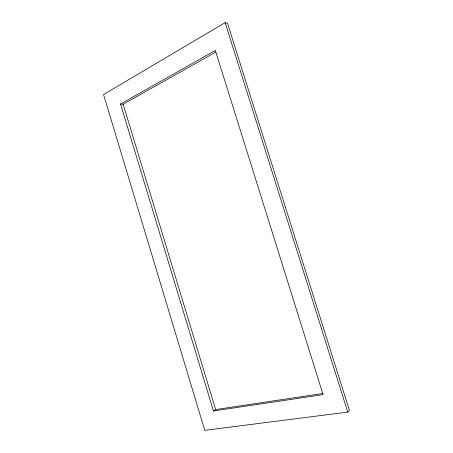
<?xml version="1.0" encoding="UTF-8"?>
<svg xmlns="http://www.w3.org/2000/svg" width="453" height="453" viewBox="0 0 453 453"><rect width="100%" height="100%" fill="white"/><g stroke="black" fill="none" stroke-linecap="round" stroke-linejoin="round"><path stroke-width="0.68" d="M347.734 412.094L349.444 410.469L227.536 23.386L225.158 22.65L103.556 94.535L204.756 430.35L347.734 412.094L225.158 22.65M213.448 410.973L323.085 394.654L215.328 50.408L120.549 104.031L213.448 410.973L215.656 409.563L322.819 393.476M120.549 104.031L123.176 104.252L215.888 52.01M123.176 104.252L215.656 409.563"/></g></svg>
